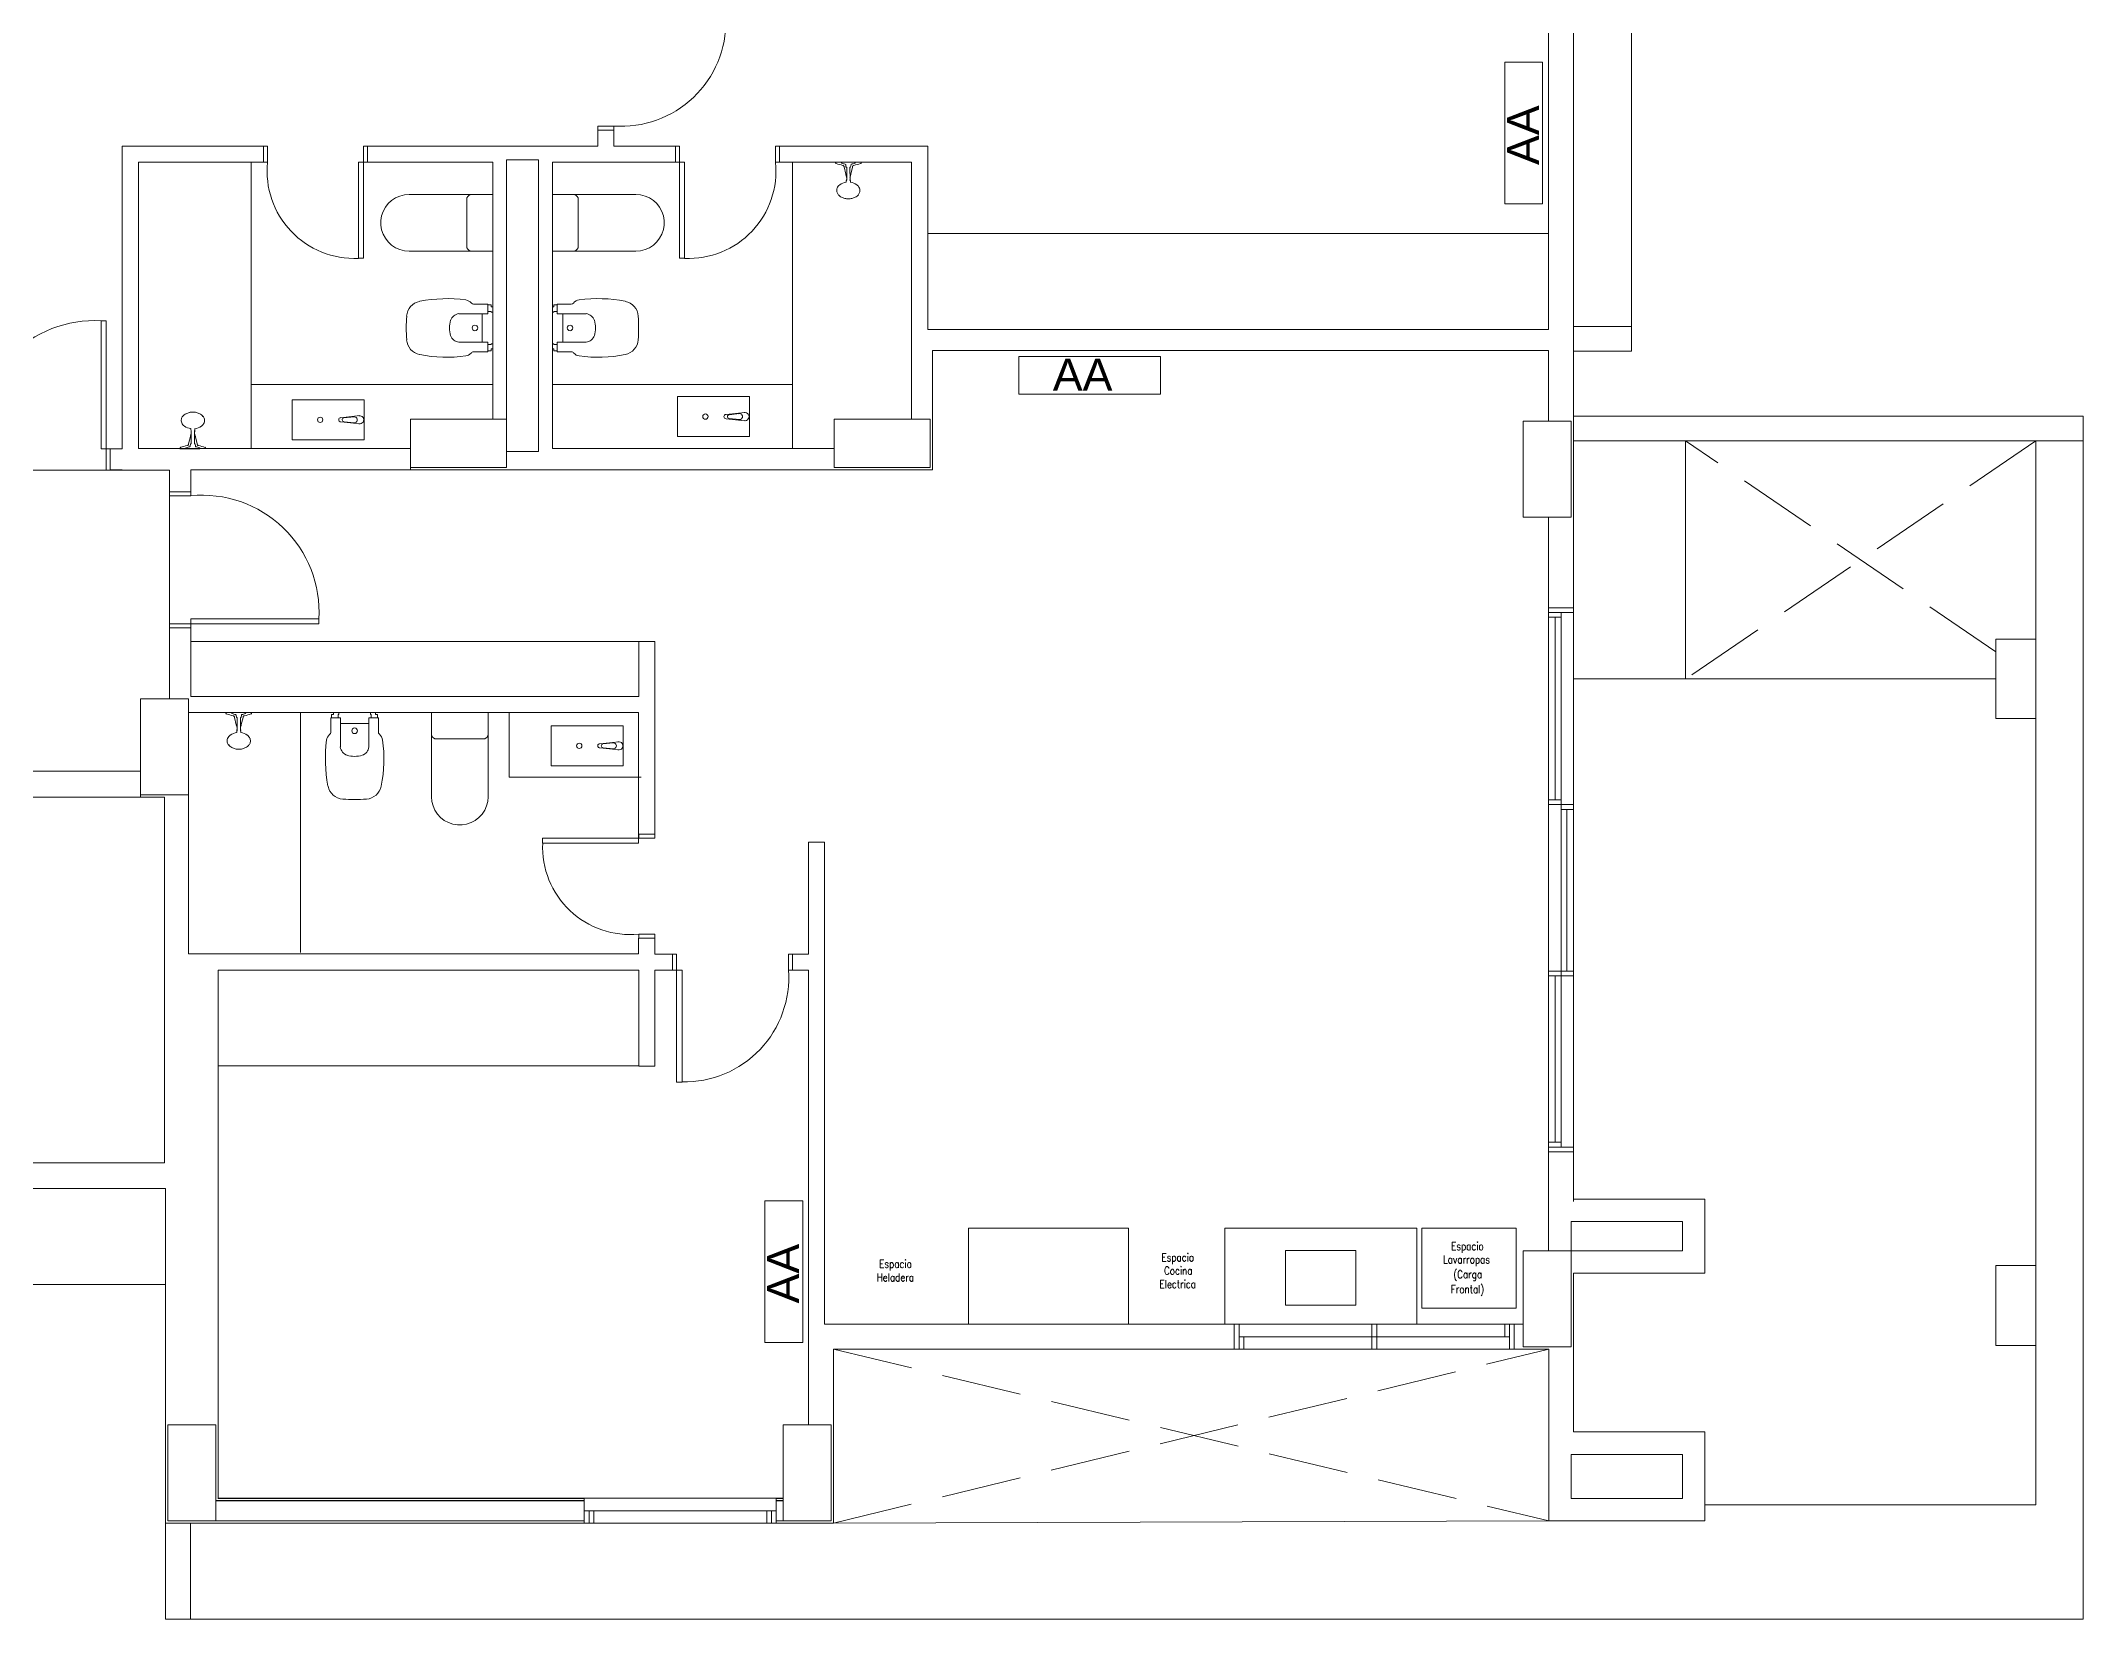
# Model space of a CAD drawing. Header units: millimetres. Extents: x 917 to 1168, y -421 to -23.
# Drawn here: x 1021.82 to 1034.58, y -267.03 to -257.17 of the extents above; entities that cross this region are included whole.
import ezdxf

# ---------------------------------------------------------------- set-up
doc = ezdxf.new("R2010")
doc.units = ezdxf.units.MM
doc.header["$LTSCALE"] = 0.1
doc.linetypes.add('CONTINUA', pattern=[0])
doc.linetypes.add('DASHED', pattern=[0.7, 0.5, -0.2])
doc.layers.get('0').update_dxf_attribs({"lineweight": 5})
for name, color, linetype, lineweight in [('A-DETL', 7, 'Continuous', 5), ('A-DETL-GENF', 7, 'Continuous', 5), ('Arq-Equipamiento', 250, 'Continuous', 5), ('MUEBLES', 250, 'Continuous', 5), ('P-SANR-FIXT', 7, 'Continuous', 5)]:
    doc.layers.add(name, color=color, linetype=linetype, lineweight=lineweight)
doc.styles.add('Romans 1.50', font='romans.shx', dxfattribs={"width": 0.8, "height": 0.15})
doc.styles.get("Standard").update_dxf_attribs({"font": 'arial.ttf'})

# ---------------------------------------------------------------- blocks, each defined once
blk = doc.blocks.new('Shower-Valve_Trim-KOHLER-Alteo-K-TS45106 - 2_5 GPM_ 2BZ-Oil-Rubed Nickel-V9-2-TORRE-ARQ- PB _-2_14_')
at = {"color": 8}
for p, q in [((4.331, 6.357), (4.342, 6.4)), ((4.342, 6.4), (4.352, 6.443)), ((4.352, 6.443), (4.355, 6.441)), ((4.36, 6.413), (4.374, 6.407)), ((4.361, 6.48), (4.366, 6.476)), ((4.369, 6.383), (4.368, 6.38)), ((4.448, 6.364), (4.369, 6.383)), ((4.374, 6.406), (4.374, 6.403)), ((4.374, 6.403), (4.453, 6.384)), ((4.377, 6.419), (4.418, 6.397)), ((4.419, 6.395), (4.419, 6.397)), ((4.458, 6.385), (4.466, 6.383)), ((4.329, 6.322), (4.322, 6.321)), ((4.335, 6.358), (4.331, 6.357)), ((4.367, 6.379), (4.352, 6.381)), ((4.411, 6.367), (4.364, 6.367)), ((4.412, 6.368), (4.413, 6.369)), ((4.46, 6.358), (4.452, 6.36))]:
    blk.add_line(p, q, dxfattribs=at)
for centre, radius, start, end in [((4.353, 6.439), 0.00318, 6.8967, 54.9998), ((4.134, 6.412), 0.224, 0.8715, 6.8967), ((4.361, 6.416), 0.00308, 180.8715, 247.7034), ((4.363, 6.472), 0.00488, 3.2512, 51.8578), ((3.627, 6.43), 0.742, 359.9319, 3.2512), ((4.384, 6.429), 0.0149, 179.9319, 192.5706), ((4.377, 6.427), 0.00706, 192.5706, 234.9792), ((4.372, 6.421), 0.000695, 336.2295, 54.9792), ((4.373, 6.421), 0.000526, 158.321, 264.5285), ((4.372, 6.41), 0.00985, 62.7062, 84.5285), ((4.373, 6.406), 0.000995, 346.2512, 67.7034), ((4.418, 6.397), 0.000762, 331.7133, 62.4005), ((4.42, 6.396), 0.000513, 69.7408, 166.2512), ((4.419, 6.396), 0.000925, 151.7133, 236.5105), ((4.599, 6.699), 0.351, 239.4337, 242.5563), ((4.45, 6.373), 0.0125, 98.9534, 109.0171), ((4.449, 6.384), 0.00187, 52.8594, 98.9534), ((4.423, 6.369), 0.0319, 28.2837, 30.72), ((4.456, 6.378), 0.00706, 76.2512, 123.3154), ((4.55, 6.35), 0.0905, 131.0901, 158.8739), ((4.522, 6.383), 0.0469, 98.1403, 131.0901), ((4.521, 6.39), 0.0399, 63.1746, 98.1403), ((4.52, 6.389), 0.0408, 36.2602, 63.1746), ((4.501, 6.375), 0.0652, 13.9127, 36.2602), ((4.48, 6.369), 0.0869, 359.2207, 13.9127), ((4.328, 6.327), 0.00488, 280.6447, 329.2512), ((3.694, 6.704), 0.742, 329.2512, 332.5706), ((4.334, 6.361), 0.00318, 277.5027, 325.6058), ((4.152, 6.485), 0.224, 325.6058, 331.631), ((4.352, 6.378), 0.00308, 84.7991, 151.631), ((4.366, 6.355), 0.0149, 139.9319, 152.5706), ((4.36, 6.36), 0.00706, 97.5233, 139.9319), ((4.359, 6.368), 0.000695, 277.5233, 356.273), ((4.36, 6.368), 0.000526, 67.974, 174.1815), ((4.364, 6.377), 0.00985, 247.974, 269.7963), ((4.367, 6.38), 0.000995, 264.7991, 346.2512), ((4.411, 6.368), 0.000762, 270.102, 0.7892), ((4.413, 6.368), 0.000925, 95.992, 180.7892), ((4.413, 6.368), 0.000513, 166.2512, 262.7617), ((4.431, 6.016), 0.351, 89.9462, 93.0688), ((4.451, 6.374), 0.0125, 223.4853, 233.5491), ((4.444, 6.365), 0.00187, 233.5491, 279.6431), ((4.454, 6.367), 0.00706, 209.187, 256.2512), ((4.55, 6.348), 0.0905, 173.6286, 201.4124), ((4.509, 6.332), 0.0469, 201.4124, 234.3622), ((4.505, 6.327), 0.0399, 234.3622, 269.3279), ((4.505, 6.328), 0.0408, 269.3279, 296.2423), ((4.495, 6.35), 0.0652, 296.2423, 318.5898), ((4.478, 6.364), 0.0869, 318.5898, 333.2817), ((4.467, 6.37), 0.0998, 333.2817, 346.2512), ((4.467, 6.37), 0.0998, 346.2512, 359.2207)]:
    blk.add_arc(centre, radius, start, end, dxfattribs=at)
blk = doc.blocks.new('Sanitary_Toilets_Ceramica-Catalano_Zero-70-One-Piece-Close-Coupled-Syphonic - Default-V1-2-TORRE-ARQ- PB _-2_14_')
at = {"layer": 'A-DETL-GENF', "color": 8}
for p, q in [((0.044, 0.177), (0.001, 0.177)), ((0.089, 0.177), (0.044, 0.177)), ((0.133, 0.177), (0.089, 0.177)), ((0.133, 0.177), (0.142, 0.176)), ((0.524, 0.177), (0.133, 0.177)), ((0.142, 0.176), (0.133, 0.177)), ((0.142, 0.176), (0.151, 0.171)), ((0.151, 0.171), (0.142, 0.176)), ((0.151, 0.171), (0.157, 0.165)), ((0.157, 0.165), (0.151, 0.171)), ((0.157, 0.165), (0.162, 0.156)), ((0.162, 0.156), (0.157, 0.165)), ((0.162, 0.156), (0.163, 0.147)), ((0.163, 0.147), (0.162, 0.156)), ((0.163, 0.147), (0.163, -0.147)), ((0.163, 0.098), (0.163, 0.147)), ((0.553, 0.175), (0.524, 0.177)), ((0.581, 0.167), (0.553, 0.175)), ((0.608, 0.156), (0.581, 0.167)), ((0.633, 0.14), (0.608, 0.156)), ((0.654, 0.12), (0.633, 0.14)), ((0.163, 0.049), (0.163, 0.098)), ((0.163, 0), (0.163, 0.049)), ((0.672, 0.097), (0.654, 0.12)), ((0.686, 0.071), (0.672, 0.097)), ((0.696, 0.043), (0.686, 0.071)), ((0.7, 0.015), (0.696, 0.043)), ((0.7, -0.015), (0.7, 0.015)), ((0.163, -0.049), (0.163, 0)), ((0.163, -0.098), (0.163, -0.049)), ((0.163, -0.147), (0.163, -0.098)), ((0.633, -0.14), (0.654, -0.12)), ((0.654, -0.12), (0.672, -0.097)), ((0.672, -0.097), (0.686, -0.071)), ((0.686, -0.071), (0.696, -0.043)), ((0.696, -0.043), (0.7, -0.015)), ((0.001, -0.177), (0.044, -0.177)), ((0.044, -0.177), (0.089, -0.177)), ((0.089, -0.177), (0.133, -0.177)), ((0.142, -0.176), (0.133, -0.177)), ((0.133, -0.177), (0.142, -0.176)), ((0.133, -0.177), (0.524, -0.177)), ((0.151, -0.171), (0.142, -0.176)), ((0.142, -0.176), (0.151, -0.171)), ((0.157, -0.165), (0.151, -0.171)), ((0.151, -0.171), (0.157, -0.165)), ((0.162, -0.156), (0.157, -0.165)), ((0.157, -0.165), (0.162, -0.156)), ((0.163, -0.147), (0.162, -0.156)), ((0.162, -0.156), (0.163, -0.147)), ((0.524, -0.177), (0.553, -0.175)), ((0.553, -0.175), (0.581, -0.167)), ((0.581, -0.167), (0.608, -0.156)), ((0.608, -0.156), (0.633, -0.14))]:
    blk.add_line(p, q, dxfattribs=at)
blk = doc.blocks.new('Vitreous china bidet _ Debba _ Roca _ 355994xx0 - White - Debba- Roca-2705266-2-TORRE-ARQ- PB _-2_14_')
at = {"layer": 'P-SANR-FIXT', "color": 8}
for p, q in [((0.036, 0.08), (0.036, 0.262)), ((0.214, 0.262), (0.214, 0.08)), ((-0.024, 0.169), (-0.024, 0.08)), ((0.274, 0.08), (0.274, 0.169)), ((-0.024, 0.08), (-0.019, 0.08)), ((-0.019, 0.08), (-0.019, 0.06)), ((-0.019, 0.08), (0.022, 0.08)), ((-0.019, 0.06), (-0.006, 0.06)), ((-0.006, 0.06), (-0.006, 0.051)), ((0.022, 0.08), (0.036, 0.08)), ((0.022, 0.06), (0.022, 0.08)), ((0.026, 0.06), (0.022, 0.06)), ((0.026, 0.051), (0.026, 0.06)), ((0.036, 0.116), (0.214, 0.116)), ((0.214, 0.08), (0.228, 0.08)), ((0.224, 0.06), (0.228, 0.06)), ((0.224, 0.051), (0.224, 0.06)), ((0.228, 0.08), (0.269, 0.08)), ((0.228, 0.06), (0.228, 0.08)), ((0.256, 0.051), (0.256, 0.06)), ((0.256, 0.06), (0.269, 0.06)), ((0.269, 0.06), (0.269, 0.08)), ((0.269, 0.08), (0.274, 0.08))]:
    blk.add_line(p, q, dxfattribs=at)
for centre, radius, start, end in [((0.058, 0.487), 0.101, 93.8692, 168.7556), ((0.125, -0.511), 1.101, 86.1308, 93.8692), ((0.192, 0.487), 0.101, 11.2444, 86.1308), ((0.809, 0.337), 0.867, 168.7556, 187.8739), ((-0.559, 0.337), 0.867, 352.1261, 11.2444), ((0.1, 0.253), 0.0649, 110.1691, 171.8309), ((0.129, 0.135), 0.186, 91.3288, 106.151), ((0.121, 0.135), 0.186, 73.849, 88.6712), ((0.15, 0.253), 0.0649, 8.1691, 69.8309), ((0.009, 0.227), 0.0594, 187.8739, 225.1331), ((-0.041, 0.169), 0.0175, 0, 63.7001), ((0.125, 0.161), 0.0175, 0, 180), ((0.125, 0.161), 0.0175, 180, 0), ((0.29, 0.169), 0.0167, 126.2715, 179.7285), ((0.241, 0.227), 0.0594, 311.2548, 352.1261)]:
    blk.add_arc(centre, radius, start, end, dxfattribs=at)
blk = doc.blocks.new('Bacha 45x25cm')
at = {"layer": 'MUEBLES', "color": 8}
for p, q in [((0.112, 0.146), (0.099, 0.028)), ((0.138, 0.146), (0.151, 0.028)), ((0.106, 0.062), (0.113, 0.127)), ((0.137, 0.126), (0.144, 0.062))]:
    blk.add_line(p, q, dxfattribs=at)
blk.add_lwpolyline([(0, 0.45), (0.25, 0.45), (0.25, 0), (0, 0)], close=True, dxfattribs=at)
blk.add_circle((0.125, 0.275), 0.0166, dxfattribs=at)
for centre, radius, start, end in [((0.125, 0.146), 0.0134, 0, 180), ((0.125, 0.126), 0.0117, 360, 173.6414), ((0.125, 0.028), 0.0256, 168.1721, 11.8279), ((0.125, 0.062), 0.0188, 167.2829, 12.8468)]:
    blk.add_arc(centre, radius, start, end, dxfattribs=at)
blk = doc.blocks.new('Shower-Valve_Trim-KOHLER-Alteo-K-TS45106 - 2_5 GPM_ 2BZ-Oil-Rubed Nickel-V13-2-TORRE-ARQ- PB _-2_14_')
at = {"layer": 'P-SANR-FIXT'}
for p, q in [((1.475, -12.251), (1.467, -12.249)), ((1.473, -12.225), (1.481, -12.227)), ((1.56, -12.27), (1.481, -12.25)), ((1.486, -12.23), (1.564, -12.25)), ((1.521, -12.234), (1.521, -12.236)), ((1.522, -12.234), (1.569, -12.234)), ((1.564, -12.25), (1.565, -12.247)), ((1.566, -12.246), (1.581, -12.247)), ((1.602, -12.224), (1.592, -12.267)), ((1.599, -12.224), (1.602, -12.224)), ((1.611, -12.188), (1.602, -12.224)), ((1.604, -12.189), (1.611, -12.188)), ((1.514, -12.262), (1.514, -12.263)), ((1.556, -12.286), (1.515, -12.264)), ((1.559, -12.273), (1.56, -12.27)), ((1.573, -12.28), (1.559, -12.274)), ((1.572, -12.346), (1.567, -12.342)), ((1.581, -12.31), (1.572, -12.346)), ((1.581, -12.31), (1.578, -12.308)), ((1.592, -12.267), (1.581, -12.31))]:
    blk.add_line(p, q, dxfattribs=at)
for centre, radius, start, end in [((1.466, -12.236), 0.0998, 166.2582, 179.2277), ((1.454, -12.236), 0.0869, 179.2277, 193.9197), ((1.466, -12.236), 0.0998, 153.2887, 166.2582), ((1.455, -12.231), 0.0869, 138.5968, 153.2887), ((1.439, -12.216), 0.0652, 116.2493, 138.5968), ((1.428, -12.194), 0.0408, 89.3349, 116.2493), ((1.428, -12.193), 0.0399, 54.3692, 89.3349), ((1.383, -12.217), 0.0905, 311.0971, 338.8809), ((1.424, -12.199), 0.0469, 21.4194, 54.3692), ((1.383, -12.215), 0.0905, 353.6356, 21.4194), ((1.477, -12.245), 0.00706, 256.2582, 303.3224), ((1.479, -12.234), 0.00706, 29.194, 76.2582), ((1.511, -12.236), 0.0319, 208.2907, 210.727), ((1.489, -12.232), 0.00187, 53.5561, 99.6501), ((1.483, -12.241), 0.0125, 43.4923, 53.5561), ((1.502, -11.883), 0.351, 269.9532, 273.0757), ((1.52, -12.234), 0.000513, 346.2582, 82.7687), ((1.522, -12.235), 0.000762, 90.109, 180.7962), ((1.521, -12.235), 0.000925, 275.999, 0.7962), ((1.566, -12.247), 0.000995, 84.8061, 166.2582), ((1.569, -12.244), 0.00985, 67.981, 89.8033), ((1.573, -12.234), 0.000526, 247.981, 354.1885), ((1.574, -12.235), 0.000695, 97.5303, 176.28), ((1.573, -12.227), 0.00706, 277.5303, 319.9389), ((1.567, -12.222), 0.0149, 319.9389, 332.5776), ((2.239, -12.57), 0.742, 149.2582, 152.5776), ((1.581, -12.244), 0.00308, 264.8061, 331.638), ((1.781, -12.352), 0.224, 145.6128, 151.638), ((1.599, -12.227), 0.00318, 97.5097, 145.6128), ((1.605, -12.194), 0.00488, 100.6517, 149.2582), ((1.433, -12.241), 0.0652, 193.9197, 216.2672), ((1.413, -12.256), 0.0408, 216.2672, 243.1815), ((1.412, -12.257), 0.0399, 243.1815, 278.1473), ((1.411, -12.25), 0.0469, 278.1473, 311.0971), ((1.484, -12.251), 0.00187, 232.8664, 278.9604), ((1.483, -12.24), 0.0125, 278.9604, 289.0241), ((1.335, -12.566), 0.351, 59.4407, 62.5633), ((1.513, -12.263), 0.000513, 249.7478, 346.2582), ((1.514, -12.263), 0.000925, 331.7203, 56.5175), ((1.515, -12.264), 0.000762, 151.7203, 242.4075), ((1.561, -12.277), 0.00985, 242.7132, 264.5355), ((1.56, -12.273), 0.000995, 166.2582, 247.7104), ((1.561, -12.288), 0.000695, 156.2365, 234.9862), ((1.56, -12.287), 0.000526, 338.328, 84.5355), ((1.557, -12.294), 0.00706, 12.5776, 54.9862), ((1.549, -12.296), 0.0149, 359.9389, 12.5776), ((2.306, -12.297), 0.742, 179.9389, 183.2582), ((1.57, -12.338), 0.00488, 183.2582, 231.8648), ((1.572, -12.282), 0.00308, 0.8785, 67.7104), ((1.799, -12.279), 0.224, 180.8785, 186.9037), ((1.58, -12.306), 0.00318, 186.9037, 235.0068)]:
    blk.add_arc(centre, radius, start, end, dxfattribs=at)
blk = doc.blocks.new('Shower-Valve_Trim-KOHLER-Alteo-K-TS45106 - 2_5 GPM_ 2BZ-Oil-Rubed Nickel-V14-2-TORRE-ARQ- PB _-2_14_')
at = {"color": 8}
for p, q in [((1.475, -12.251), (1.467, -12.249)), ((1.473, -12.225), (1.481, -12.227)), ((1.56, -12.27), (1.481, -12.25)), ((1.486, -12.23), (1.564, -12.25)), ((1.521, -12.234), (1.521, -12.236)), ((1.522, -12.234), (1.569, -12.234)), ((1.564, -12.25), (1.565, -12.247)), ((1.566, -12.246), (1.581, -12.247)), ((1.602, -12.224), (1.592, -12.267)), ((1.599, -12.224), (1.602, -12.224)), ((1.611, -12.188), (1.602, -12.224)), ((1.604, -12.189), (1.611, -12.188)), ((1.514, -12.262), (1.514, -12.263)), ((1.556, -12.286), (1.515, -12.264)), ((1.559, -12.273), (1.56, -12.27)), ((1.573, -12.28), (1.559, -12.274)), ((1.572, -12.346), (1.567, -12.342)), ((1.581, -12.31), (1.572, -12.346)), ((1.581, -12.31), (1.578, -12.308)), ((1.592, -12.267), (1.581, -12.31))]:
    blk.add_line(p, q, dxfattribs=at)
for centre, radius, start, end in [((1.466, -12.236), 0.0998, 166.2582, 179.2277), ((1.454, -12.236), 0.0869, 179.2277, 193.9197), ((1.466, -12.236), 0.0998, 153.2887, 166.2582), ((1.455, -12.231), 0.0869, 138.5968, 153.2887), ((1.439, -12.216), 0.0652, 116.2493, 138.5968), ((1.428, -12.194), 0.0408, 89.3349, 116.2493), ((1.428, -12.193), 0.0399, 54.3692, 89.3349), ((1.383, -12.217), 0.0905, 311.0971, 338.8809), ((1.424, -12.199), 0.0469, 21.4194, 54.3692), ((1.383, -12.215), 0.0905, 353.6356, 21.4194), ((1.477, -12.245), 0.00706, 256.2582, 303.3224), ((1.479, -12.234), 0.00706, 29.194, 76.2582), ((1.511, -12.236), 0.0319, 208.2907, 210.727), ((1.489, -12.232), 0.00187, 53.5561, 99.6501), ((1.483, -12.241), 0.0125, 43.4923, 53.5561), ((1.502, -11.883), 0.351, 269.9532, 273.0757), ((1.52, -12.234), 0.000513, 346.2582, 82.7687), ((1.522, -12.235), 0.000762, 90.109, 180.7962), ((1.521, -12.235), 0.000925, 275.999, 0.7962), ((1.566, -12.247), 0.000995, 84.8061, 166.2582), ((1.569, -12.244), 0.00985, 67.981, 89.8033), ((1.573, -12.234), 0.000526, 247.981, 354.1885), ((1.574, -12.235), 0.000695, 97.5303, 176.28), ((1.573, -12.227), 0.00706, 277.5303, 319.9389), ((1.567, -12.222), 0.0149, 319.9389, 332.5776), ((2.239, -12.57), 0.742, 149.2582, 152.5776), ((1.581, -12.244), 0.00308, 264.8061, 331.638), ((1.781, -12.352), 0.224, 145.6128, 151.638), ((1.599, -12.227), 0.00318, 97.5097, 145.6128), ((1.605, -12.194), 0.00488, 100.6517, 149.2582), ((1.433, -12.241), 0.0652, 193.9197, 216.2672), ((1.413, -12.256), 0.0408, 216.2672, 243.1815), ((1.412, -12.257), 0.0399, 243.1815, 278.1473), ((1.411, -12.25), 0.0469, 278.1473, 311.0971), ((1.484, -12.251), 0.00187, 232.8664, 278.9604), ((1.483, -12.24), 0.0125, 278.9604, 289.0241), ((1.335, -12.566), 0.351, 59.4407, 62.5633), ((1.513, -12.263), 0.000513, 249.7478, 346.2582), ((1.514, -12.263), 0.000925, 331.7203, 56.5175), ((1.515, -12.264), 0.000762, 151.7203, 242.4075), ((1.561, -12.277), 0.00985, 242.7132, 264.5355), ((1.56, -12.273), 0.000995, 166.2582, 247.7104), ((1.561, -12.288), 0.000695, 156.2365, 234.9862), ((1.56, -12.287), 0.000526, 338.328, 84.5355), ((1.557, -12.294), 0.00706, 12.5776, 54.9862), ((1.549, -12.296), 0.0149, 359.9389, 12.5776), ((2.306, -12.297), 0.742, 179.9389, 183.2582), ((1.57, -12.338), 0.00488, 183.2582, 231.8648), ((1.572, -12.282), 0.00308, 0.8785, 67.7104), ((1.799, -12.279), 0.224, 180.8785, 186.9037), ((1.58, -12.306), 0.00318, 186.9037, 235.0068)]:
    blk.add_arc(centre, radius, start, end, dxfattribs=at)
blk = doc.blocks.new('Shower-Valve_Trim-KOHLER-Alteo-K-TS45106 - 2_5 GPM_ 2BZ-Oil-Rubed Nickel-684691-2-TORRE-ARQ- PB _-2_14_')
at = {"color": 8}
for p, q in [((6.727, 2.936), (6.732, 2.932)), ((6.697, 2.814), (6.707, 2.857)), ((6.7, 2.814), (6.697, 2.814)), ((6.707, 2.857), (6.718, 2.9)), ((6.718, 2.9), (6.721, 2.898)), ((6.733, 2.836), (6.718, 2.837)), ((6.726, 2.87), (6.74, 2.864)), ((6.777, 2.824), (6.73, 2.824)), ((6.735, 2.84), (6.734, 2.837)), ((6.813, 2.82), (6.735, 2.84)), ((6.74, 2.863), (6.74, 2.86)), ((6.74, 2.86), (6.818, 2.84)), ((6.743, 2.876), (6.784, 2.854)), ((6.778, 2.824), (6.778, 2.826)), ((6.785, 2.852), (6.785, 2.853)), ((6.826, 2.815), (6.818, 2.817)), ((6.824, 2.841), (6.832, 2.839)), ((6.695, 2.779), (6.688, 2.777))]:
    blk.add_line(p, q, dxfattribs=at)
for centre, radius, start, end in [((6.06, 3.16), 0.742, 329.2443, 332.5636), ((6.7, 2.817), 0.00318, 277.4957, 325.5988), ((6.518, 2.942), 0.224, 325.5988, 331.624), ((6.718, 2.834), 0.00308, 84.7921, 151.624), ((6.732, 2.812), 0.0149, 139.9249, 152.5636), ((6.719, 2.895), 0.00318, 6.8897, 54.9928), ((6.726, 2.817), 0.00706, 97.5163, 139.9249), ((6.5, 2.869), 0.224, 0.8645, 6.8897), ((6.727, 2.872), 0.00308, 180.8645, 247.6964), ((6.725, 2.824), 0.000695, 277.5163, 356.266), ((6.73, 2.834), 0.00985, 247.967, 269.7893), ((6.726, 2.824), 0.000526, 67.967, 174.1745), ((6.729, 2.928), 0.00488, 3.2443, 51.8508), ((6.733, 2.837), 0.000995, 264.7921, 346.2443), ((5.993, 2.887), 0.742, 359.9249, 3.2443), ((6.75, 2.886), 0.0149, 179.9249, 192.5636), ((6.742, 2.884), 0.00706, 192.5636, 234.9722), ((6.738, 2.878), 0.000695, 336.2225, 54.9722), ((6.739, 2.877), 0.000526, 158.314, 264.5215), ((6.738, 2.867), 0.00985, 62.6992, 84.5215), ((6.739, 2.863), 0.000995, 346.2443, 67.6964), ((6.777, 2.825), 0.000762, 270.095, 0.7822), ((6.779, 2.825), 0.000925, 95.985, 180.7822), ((6.779, 2.824), 0.000513, 166.2443, 262.7547), ((6.797, 2.473), 0.351, 89.9392, 93.0618), ((6.784, 2.853), 0.000762, 331.7063, 62.3935), ((6.785, 2.853), 0.000925, 151.7063, 236.5035), ((6.786, 2.853), 0.000513, 69.7338, 166.2443), ((6.964, 3.156), 0.351, 239.4267, 242.5493), ((6.816, 2.83), 0.0125, 223.4783, 233.5421), ((6.81, 2.822), 0.00187, 233.5421, 279.6361), ((6.816, 2.83), 0.0125, 98.9464, 109.0102), ((6.82, 2.824), 0.00706, 209.1801, 256.2443), ((6.815, 2.841), 0.00187, 52.8524, 98.9464), ((6.788, 2.826), 0.0319, 28.2767, 30.713), ((6.822, 2.834), 0.00706, 76.2443, 123.3084), ((6.916, 2.805), 0.0905, 173.6216, 201.4054), ((6.916, 2.807), 0.0905, 131.0831, 158.8669), ((6.888, 2.84), 0.0469, 98.1333, 131.0831), ((6.887, 2.847), 0.0399, 63.1676, 98.1333), ((6.886, 2.846), 0.0408, 36.2532, 63.1676), ((6.867, 2.831), 0.0652, 13.9057, 36.2532), ((6.833, 2.826), 0.0998, 346.2443, 359.2137), ((6.845, 2.826), 0.0869, 359.2137, 13.9057), ((6.694, 2.783), 0.00488, 280.6377, 329.2443), ((6.875, 2.789), 0.0469, 201.4054, 234.3552), ((6.871, 2.783), 0.0399, 234.3552, 269.3209), ((6.871, 2.784), 0.0408, 269.3209, 296.2353), ((6.86, 2.806), 0.0652, 296.2353, 318.5828), ((6.844, 2.82), 0.0869, 318.5828, 333.2748), ((6.833, 2.826), 0.0998, 333.2748, 346.2443)]:
    blk.add_arc(centre, radius, start, end, dxfattribs=at)
blk = doc.blocks.new('2-2P F')
at = {"color": 8, "lineweight": 18}
for p, q in [((769.1, -285.205), (769.1, -289.588)), ((768.582, -287.46), (768.582, -289.606)), ((768.738, -291.345), (768.738, -287.46)), ((762.741, -288.336), (762.641, -288.336)), ((762.641, -288.336), (762.641, -288.361)), ((762.641, -288.361), (762.641, -288.461)), ((762.641, -288.361), (762.741, -288.361)), ((762.741, -288.361), (762.741, -288.336)), ((762.741, -288.461), (762.741, -288.361)), ((760.551, -288.461), (759.668, -288.461)), ((759.668, -288.461), (759.668, -290.352)), ((760.551, -288.462), (760.576, -288.462)), ((760.551, -288.562), (760.551, -288.462)), ((760.576, -288.462), (760.576, -288.562)), ((761.176, -288.462), (761.201, -288.462)), ((761.176, -288.562), (761.176, -288.462)), ((762.641, -288.461), (761.201, -288.461)), ((761.201, -288.462), (761.984, -288.462)), ((761.201, -288.462), (761.201, -288.562)), ((761.984, -288.461), (761.984, -288.462)), ((761.987, -288.461), (761.987, -288.463)), ((761.987, -288.462), (762.354, -288.462)), ((762.071, -288.546), (762.27, -288.546)), ((762.071, -290.168), (762.071, -288.546)), ((762.27, -288.546), (762.27, -290.351)), ((762.354, -288.463), (762.354, -288.461)), ((762.357, -288.462), (762.357, -288.461)), ((763.126, -288.461), (762.741, -288.461)), ((763.151, -288.462), (763.126, -288.462)), ((763.126, -288.462), (763.126, -288.562)), ((763.151, -288.562), (763.151, -288.462)), ((763.776, -288.462), (763.751, -288.462)), ((763.751, -288.462), (763.751, -288.562)), ((764.703, -288.461), (763.776, -288.461)), ((763.776, -288.562), (763.776, -288.462)), ((764.703, -289.606), (764.703, -288.461)), ((759.77, -288.562), (760.551, -288.562)), ((759.77, -290.351), (759.77, -288.562)), ((760.576, -288.562), (760.551, -288.562)), ((761.145, -288.562), (761.176, -288.562)), ((761.145, -289.162), (761.145, -288.562)), ((761.201, -288.562), (761.176, -288.562)), ((761.176, -288.562), (761.176, -289.162)), ((761.201, -288.562), (761.176, -288.562)), ((761.201, -288.562), (761.984, -288.562)), ((761.984, -288.562), (761.984, -290.168)), ((762.357, -288.562), (763.126, -288.562)), ((762.357, -290.351), (762.357, -288.562)), ((763.151, -288.562), (763.126, -288.562)), ((763.126, -288.562), (763.151, -288.562)), ((763.151, -288.562), (763.151, -289.162)), ((763.183, -288.562), (763.151, -288.562)), ((763.183, -289.162), (763.183, -288.562)), ((763.751, -288.562), (763.776, -288.562)), ((763.776, -288.562), (764.602, -288.562)), ((764.602, -288.562), (764.602, -290.168)), ((764.703, -289.006), (768.582, -289.006)), ((761.176, -289.162), (761.145, -289.162)), ((763.151, -289.162), (763.183, -289.162)), ((759.537, -289.552), (759.568, -289.552)), ((759.537, -290.352), (759.537, -289.552)), ((759.568, -289.552), (759.568, -290.352)), ((768.582, -289.606), (764.703, -289.606)), ((768.738, -289.588), (769.1, -289.588)), ((769.1, -289.588), (769.1, -289.743)), ((764.733, -289.738), (768.582, -289.738)), ((764.733, -290.483), (764.733, -289.738)), ((768.582, -289.738), (768.582, -290.179)), ((769.1, -289.743), (768.738, -289.743)), ((762.071, -290.168), (761.471, -290.168)), ((761.471, -290.168), (761.471, -290.351)), ((761.984, -290.168), (762.071, -290.168)), ((762.071, -290.468), (762.071, -290.168)), ((764.602, -290.168), (764.118, -290.168)), ((764.118, -290.168), (764.118, -290.351)), ((764.605, -290.168), (764.602, -290.168)), ((764.602, -290.168), (764.718, -290.168)), ((764.606, -290.168), (764.605, -290.168)), ((764.618, -290.168), (764.606, -290.168)), ((764.718, -290.168), (764.618, -290.168)), ((764.718, -290.468), (764.718, -290.168)), ((768.424, -290.179), (768.424, -290.779)), ((768.582, -290.179), (768.424, -290.179)), ((768.584, -290.179), (768.582, -290.179)), ((768.582, -290.179), (768.724, -290.179)), ((768.585, -290.179), (768.584, -290.179)), ((768.597, -290.179), (768.585, -290.179)), ((768.598, -290.179), (768.597, -290.179)), ((768.723, -290.179), (768.598, -290.179)), ((768.724, -290.179), (768.723, -290.179)), ((768.724, -290.779), (768.724, -290.179)), ((768.724, -290.179), (768.724, -290.779)), ((768.738, -290.148), (771.923, -290.148)), ((771.923, -290.148), (771.923, -290.303)), ((771.923, -290.303), (768.738, -290.303)), ((769.438, -291.79), (769.438, -290.303)), ((771.628, -295.455), (771.628, -290.303)), ((771.628, -291.542), (771.628, -290.303)), ((771.923, -297.665), (771.923, -290.303)), ((759.568, -290.352), (759.537, -290.352)), ((759.568, -290.352), (759.593, -290.352)), ((759.568, -290.485), (759.568, -290.352)), ((759.668, -290.352), (759.593, -290.352)), ((759.593, -290.352), (759.593, -290.485)), ((761.471, -290.351), (759.77, -290.351)), ((761.471, -290.351), (761.471, -290.354)), ((761.471, -290.468), (761.471, -290.351)), ((761.471, -290.354), (761.471, -290.355)), ((761.471, -290.355), (761.471, -290.368)), ((761.471, -290.368), (761.471, -290.468)), ((761.471, -290.468), (762.071, -290.468)), ((761.471, -290.483), (761.471, -290.468)), ((762.071, -290.368), (762.27, -290.368)), ((762.27, -290.351), (762.27, -290.368)), ((764.118, -290.351), (762.357, -290.351)), ((764.118, -290.351), (764.118, -290.354)), ((764.118, -290.354), (764.118, -290.355)), ((764.118, -290.355), (764.118, -290.368)), ((764.118, -290.368), (764.118, -290.468)), ((764.118, -290.468), (764.602, -290.468)), ((764.602, -290.468), (764.605, -290.468)), ((764.605, -290.468), (764.606, -290.468)), ((764.606, -290.468), (764.618, -290.468)), ((764.618, -290.468), (764.718, -290.468)), ((759.568, -290.485), (758.768, -290.485)), ((759.593, -290.485), (759.568, -290.485)), ((759.593, -290.484), (759.668, -290.484)), ((759.593, -290.485), (759.964, -290.485)), ((759.668, -290.485), (759.668, -290.484)), ((759.67, -290.483), (759.67, -290.485)), ((759.964, -290.485), (759.964, -290.62)), ((760.098, -290.483), (761.471, -290.483)), ((760.098, -290.62), (760.098, -290.483)), ((761.471, -290.483), (764.733, -290.483)), ((759.964, -290.62), (760.098, -290.62)), ((759.964, -290.645), (759.964, -290.62)), ((759.964, -291.445), (759.964, -290.645)), ((760.098, -290.645), (759.964, -290.645)), ((760.098, -290.62), (760.098, -290.645)), ((768.424, -290.779), (768.582, -290.779)), ((768.582, -290.779), (768.584, -290.779)), ((768.582, -290.779), (768.582, -291.345)), ((768.724, -290.779), (768.582, -290.779)), ((768.584, -290.779), (768.585, -290.779)), ((768.585, -290.779), (768.597, -290.779)), ((768.597, -290.779), (768.598, -290.779)), ((768.598, -290.779), (768.723, -290.779)), ((768.723, -290.779), (768.724, -290.779)), ((768.582, -291.345), (768.582, -291.375)), ((768.738, -291.345), (768.582, -291.345)), ((768.738, -291.375), (768.738, -291.345)), ((759.964, -291.445), (760.098, -291.445)), ((759.964, -291.47), (759.964, -291.445)), ((759.964, -291.47), (759.964, -291.914)), ((760.098, -291.47), (759.964, -291.47)), ((760.098, -291.445), (760.098, -291.415)), ((760.098, -291.415), (760.898, -291.415)), ((760.898, -291.445), (760.098, -291.445)), ((760.098, -291.445), (760.098, -291.47)), ((760.098, -291.899), (760.098, -291.47)), ((760.898, -291.415), (760.898, -291.445)), ((768.582, -291.375), (768.582, -291.405)), ((768.66, -291.375), (768.582, -291.375)), ((768.582, -291.375), (768.738, -291.375)), ((768.582, -291.405), (768.66, -291.405)), ((768.582, -292.545), (768.582, -291.405)), ((768.624, -291.405), (768.624, -292.545)), ((768.639, -291.405), (768.624, -291.405)), ((768.66, -291.405), (768.66, -291.375)), ((768.66, -291.405), (768.66, -292.545)), ((768.738, -291.375), (768.738, -292.575)), ((762.897, -291.556), (760.098, -291.556)), ((762.997, -291.556), (762.897, -291.556)), ((762.897, -291.556), (762.897, -291.899)), ((762.997, -292.76), (762.997, -291.556)), ((771.378, -291.542), (771.378, -292.037)), ((771.628, -291.542), (771.378, -291.542)), ((771.628, -292.037), (771.628, -291.542)), ((771.378, -291.79), (768.738, -291.79)), ((760.082, -291.914), (759.782, -291.914)), ((759.782, -291.914), (759.782, -292.366)), ((759.964, -291.914), (760.082, -291.914)), ((760.082, -291.984), (760.082, -291.914)), ((760.082, -291.996), (760.082, -291.984)), ((760.082, -291.997), (760.082, -291.996)), ((760.082, -292), (760.082, -291.997)), ((760.082, -292.514), (760.082, -292)), ((760.082, -292), (762.896, -292)), ((762.897, -291.899), (760.098, -291.899)), ((762.896, -292), (762.896, -292.76)), ((771.378, -292.037), (771.628, -292.037)), ((759.782, -292.366), (755.657, -292.366)), ((759.782, -292.366), (759.782, -292.368)), ((759.782, -292.514), (759.782, -292.366)), ((759.782, -292.368), (759.782, -292.369)), ((759.782, -292.369), (759.782, -292.384)), ((759.782, -292.384), (759.782, -292.514)), ((759.782, -292.514), (760.082, -292.514)), ((759.782, -292.529), (759.782, -292.514)), ((760.082, -292.514), (760.082, -293.507)), ((755.217, -292.529), (759.782, -292.529)), ((759.934, -292.529), (756.594, -292.529)), ((759.934, -294.814), (759.934, -292.529)), ((768.582, -292.545), (768.582, -292.575)), ((768.66, -292.545), (768.582, -292.545)), ((768.582, -292.575), (768.66, -292.575)), ((768.582, -293.615), (768.582, -292.575)), ((768.624, -292.545), (768.639, -292.545)), ((768.66, -292.575), (768.66, -292.545)), ((768.66, -292.575), (768.66, -292.605)), ((768.738, -292.575), (768.66, -292.575)), ((768.66, -292.605), (768.738, -292.605)), ((768.66, -293.615), (768.66, -292.605)), ((768.696, -292.605), (768.68, -292.605)), ((768.696, -293.615), (768.696, -292.605)), ((768.738, -292.605), (768.738, -292.575)), ((768.738, -292.605), (768.738, -293.615)), ((762.896, -292.785), (762.896, -292.76)), ((762.897, -292.76), (762.897, -292.785)), ((762.997, -292.76), (762.897, -292.76)), ((762.997, -292.785), (762.997, -292.76)), ((762.896, -292.785), (762.296, -292.785)), ((762.296, -292.785), (762.296, -292.816)), ((762.296, -292.816), (762.896, -292.816)), ((762.896, -292.816), (762.896, -292.785)), ((762.897, -292.785), (762.997, -292.785)), ((764.058, -292.81), (763.958, -292.81)), ((763.958, -292.81), (763.958, -293.509)), ((764.058, -295.822), (764.058, -292.81)), ((762.897, -293.385), (762.897, -293.41)), ((762.997, -293.385), (762.897, -293.385)), ((762.997, -293.41), (762.997, -293.385)), ((759.934, -293.507), (759.934, -294.814)), ((762.896, -293.507), (760.082, -293.507)), ((762.896, -293.41), (762.896, -293.507)), ((762.897, -293.41), (762.997, -293.41)), ((762.997, -293.509), (762.997, -293.41)), ((763.108, -293.509), (762.997, -293.509)), ((763.108, -293.509), (763.133, -293.509)), ((763.108, -293.609), (763.108, -293.509)), ((763.133, -293.509), (763.133, -293.609)), ((763.833, -293.509), (763.858, -293.509)), ((763.833, -293.609), (763.833, -293.509)), ((763.958, -293.509), (763.858, -293.509)), ((763.858, -293.509), (763.858, -293.609)), ((760.269, -293.609), (762.897, -293.609)), ((760.269, -296.909), (760.269, -293.609)), ((762.897, -293.609), (762.897, -294.209)), ((762.997, -293.609), (763.108, -293.609)), ((762.997, -294.209), (762.997, -293.609)), ((763.133, -293.609), (763.108, -293.609)), ((763.133, -293.609), (763.168, -293.609)), ((763.133, -294.309), (763.133, -293.609)), ((763.168, -293.609), (763.168, -294.309)), ((763.858, -293.609), (763.833, -293.609)), ((763.858, -293.609), (763.958, -293.609)), ((763.958, -293.609), (763.958, -296.45)), ((768.582, -293.615), (768.582, -293.645)), ((768.66, -293.615), (768.582, -293.615)), ((768.582, -293.645), (768.66, -293.645)), ((768.582, -294.685), (768.582, -293.645)), ((768.623, -293.645), (768.608, -293.645)), ((768.623, -294.685), (768.623, -293.645)), ((768.66, -293.615), (768.66, -293.645)), ((768.738, -293.615), (768.66, -293.615)), ((768.66, -293.645), (768.66, -293.615)), ((768.66, -293.645), (768.738, -293.645)), ((768.66, -293.645), (768.66, -294.685)), ((768.68, -293.615), (768.696, -293.615)), ((768.738, -293.645), (768.738, -293.615)), ((768.738, -293.645), (768.738, -294.715)), ((762.897, -294.207), (760.267, -294.207)), ((762.897, -294.209), (762.997, -294.209)), ((763.168, -294.309), (763.133, -294.309)), ((768.582, -294.685), (768.582, -294.715)), ((768.66, -294.685), (768.582, -294.685)), ((768.582, -294.715), (768.66, -294.715)), ((768.582, -294.715), (768.582, -294.745)), ((768.738, -294.715), (768.582, -294.715)), ((768.582, -294.745), (768.582, -295.363)), ((768.582, -294.745), (768.738, -294.745)), ((768.608, -294.685), (768.623, -294.685)), ((768.66, -294.715), (768.66, -294.685)), ((768.738, -294.745), (768.738, -294.715)), ((768.738, -295.055), (768.738, -294.745)), ((759.934, -294.814), (753.857, -294.814)), ((759.741, -294.814), (759.934, -294.814)), ((753.857, -294.974), (759.939, -294.974)), ((759.939, -294.974), (759.939, -297.065)), ((769.559, -295.04), (768.738, -295.04)), ((769.559, -295.503), (769.559, -295.04)), ((768.723, -295.18), (769.419, -295.18)), ((768.723, -295.363), (768.723, -295.18)), ((769.419, -295.18), (769.419, -295.363)), ((764.958, -295.222), (764.958, -295.822)), ((765.958, -295.222), (764.958, -295.222)), ((765.958, -295.822), (765.958, -295.222)), ((766.558, -295.222), (766.558, -295.822)), ((767.759, -295.222), (766.558, -295.222)), ((767.759, -295.822), (767.759, -295.222)), ((766.938, -295.702), (766.938, -295.362)), ((766.938, -295.362), (767.378, -295.362)), ((767.378, -295.362), (767.378, -295.702)), ((768.582, -295.363), (768.423, -295.363)), ((768.423, -295.363), (768.423, -295.822)), ((769.419, -295.363), (768.582, -295.363)), ((768.584, -295.363), (768.582, -295.363)), ((768.585, -295.363), (768.584, -295.363)), ((768.597, -295.363), (768.585, -295.363)), ((768.598, -295.363), (768.597, -295.363)), ((768.723, -295.363), (768.598, -295.363)), ((768.723, -295.488), (768.723, -295.363)), ((769.559, -295.503), (769.559, -295.348)), ((758.22, -295.574), (759.939, -295.574)), ((768.723, -295.9), (768.723, -295.488)), ((768.738, -295.503), (769.559, -295.503)), ((768.738, -296.495), (768.738, -295.503)), ((771.628, -295.455), (771.378, -295.455)), ((771.378, -295.455), (771.378, -295.955)), ((771.628, -295.955), (771.628, -295.455)), ((767.378, -295.702), (766.938, -295.702)), ((766.618, -295.822), (764.058, -295.822)), ((766.648, -295.822), (766.618, -295.822)), ((766.618, -295.822), (766.618, -295.978)), ((766.648, -295.978), (766.648, -295.822)), ((766.648, -295.822), (767.478, -295.822)), ((767.508, -295.822), (767.478, -295.822)), ((767.478, -295.822), (767.478, -295.9)), ((768.308, -295.822), (767.508, -295.822)), ((767.508, -295.822), (767.508, -295.842)), ((767.508, -295.9), (767.508, -295.822)), ((768.308, -295.842), (768.308, -295.822)), ((768.338, -295.822), (768.308, -295.822)), ((768.308, -295.822), (768.308, -295.9)), ((768.368, -295.822), (768.338, -295.822)), ((768.338, -295.822), (768.338, -295.978)), ((768.338, -295.9), (768.338, -295.822)), ((768.423, -295.822), (768.368, -295.822)), ((768.368, -295.978), (768.368, -295.822)), ((768.423, -295.822), (768.423, -295.824)), ((768.423, -295.963), (768.423, -295.822)), ((768.423, -295.824), (768.423, -295.825)), ((768.423, -295.825), (768.423, -295.837)), ((766.678, -295.9), (766.648, -295.9)), ((766.648, -295.9), (766.648, -295.978)), ((767.478, -295.9), (766.678, -295.9)), ((766.678, -295.9), (766.678, -295.92)), ((766.678, -295.978), (766.678, -295.9)), ((767.478, -295.92), (767.478, -295.9)), ((767.508, -295.9), (767.478, -295.9)), ((767.478, -295.9), (767.478, -295.978)), ((767.478, -295.9), (767.508, -295.9)), ((767.508, -295.978), (767.508, -295.9)), ((768.308, -295.9), (767.508, -295.9)), ((768.308, -295.9), (768.338, -295.9)), ((768.423, -295.837), (768.423, -295.838)), ((768.423, -295.838), (768.423, -295.963)), ((768.723, -295.963), (768.723, -295.9)), ((771.378, -295.955), (771.628, -295.955)), ((771.628, -296.95), (771.628, -295.955)), ((764.114, -295.978), (766.618, -295.978)), ((764.114, -297.065), (764.114, -295.978)), ((766.618, -295.978), (766.648, -295.978)), ((766.648, -295.978), (766.678, -295.978)), ((767.478, -295.978), (766.678, -295.978)), ((767.478, -295.978), (767.508, -295.978)), ((768.338, -295.978), (767.508, -295.978)), ((768.338, -295.978), (768.368, -295.978)), ((768.368, -295.978), (768.583, -295.978)), ((768.423, -295.963), (768.583, -295.963)), ((768.723, -295.963), (768.423, -295.963)), ((768.583, -295.963), (768.584, -295.963)), ((768.583, -295.978), (768.583, -297.05)), ((768.584, -295.963), (768.598, -295.963)), ((768.598, -295.963), (768.723, -295.963)), ((760.079, -296.45), (759.954, -296.45)), ((759.954, -296.45), (759.954, -296.909)), ((759.954, -296.45), (760.095, -296.45)), ((760.08, -296.45), (760.079, -296.45)), ((760.093, -296.45), (760.08, -296.45)), ((760.094, -296.45), (760.093, -296.45)), ((760.095, -296.45), (760.094, -296.45)), ((760.184, -296.45), (760.095, -296.45)), ((760.254, -296.45), (760.184, -296.45)), ((760.184, -296.45), (760.254, -296.45)), ((760.254, -296.909), (760.254, -296.45)), ((763.958, -296.45), (763.799, -296.45)), ((763.799, -296.45), (763.799, -296.909)), ((763.96, -296.45), (763.958, -296.45)), ((763.958, -296.45), (764.099, -296.45)), ((763.961, -296.45), (763.96, -296.45)), ((763.973, -296.45), (763.961, -296.45)), ((763.974, -296.45), (763.973, -296.45)), ((764.099, -296.45), (763.974, -296.45)), ((764.099, -297.05), (764.099, -296.45)), ((769.559, -296.495), (768.738, -296.495)), ((769.559, -297.05), (769.559, -296.495)), ((768.723, -296.635), (769.419, -296.635)), ((768.723, -296.91), (768.723, -296.635)), ((769.419, -296.635), (769.419, -296.91)), ((759.954, -296.909), (759.954, -297.05)), ((760.254, -296.911), (760.254, -296.909)), ((760.254, -296.924), (760.254, -296.911)), ((760.254, -296.911), (760.254, -297.05)), ((760.254, -296.925), (760.254, -296.924)), ((762.556, -296.924), (760.254, -296.924)), ((760.254, -297.05), (760.254, -296.925)), ((762.556, -296.925), (760.254, -296.925)), ((762.556, -296.911), (760.267, -296.911)), ((762.556, -296.91), (760.268, -296.91)), ((762.556, -296.909), (760.269, -296.909)), ((762.556, -296.987), (762.556, -296.909)), ((762.556, -296.909), (763.756, -296.909)), ((763.799, -296.909), (763.756, -296.909)), ((763.756, -296.909), (763.756, -296.987)), ((763.799, -296.91), (763.756, -296.91)), ((763.799, -296.911), (763.756, -296.911)), ((763.799, -296.924), (763.756, -296.924)), ((763.799, -296.925), (763.756, -296.925)), ((763.799, -296.909), (763.799, -296.91)), ((763.799, -297.05), (763.799, -296.909)), ((763.799, -296.91), (763.799, -296.911)), ((763.799, -296.911), (763.799, -296.924)), ((763.799, -296.924), (763.799, -296.925)), ((763.799, -296.925), (763.799, -297.05)), ((769.419, -296.91), (768.723, -296.91)), ((769.559, -296.95), (771.628, -296.95)), ((759.939, -297.065), (762.556, -297.065)), ((759.939, -297.065), (759.939, -297.665)), ((759.954, -297.05), (760.254, -297.05)), ((762.556, -297.05), (759.954, -297.05)), ((760.095, -297.665), (760.095, -297.065)), ((762.586, -296.987), (762.556, -296.987)), ((762.556, -296.987), (762.556, -297.065)), ((762.556, -297.065), (762.586, -297.065)), ((762.616, -296.987), (762.586, -296.987)), ((762.586, -296.987), (762.586, -297.065)), ((762.586, -297.065), (762.586, -296.987)), ((762.586, -297.065), (762.616, -297.065)), ((763.696, -296.987), (762.616, -296.987)), ((762.616, -296.987), (762.616, -297.002)), ((762.616, -297.065), (762.616, -296.987)), ((763.696, -297.065), (762.616, -297.065)), ((763.696, -297.002), (763.696, -296.987)), ((763.726, -296.987), (763.696, -296.987)), ((763.696, -296.987), (763.696, -297.065)), ((763.696, -297.065), (763.726, -297.065)), ((763.726, -297.065), (763.726, -296.987)), ((763.756, -296.987), (763.726, -296.987)), ((763.726, -296.987), (763.726, -297.065)), ((763.726, -297.065), (763.756, -297.065)), ((763.756, -297.065), (763.756, -296.987)), ((763.958, -297.05), (763.756, -297.05)), ((763.756, -297.065), (764.114, -297.065)), ((763.799, -297.05), (763.958, -297.05)), ((763.958, -297.05), (764.099, -297.05)), ((768.583, -297.05), (764.114, -297.065)), ((768.583, -297.05), (769.559, -297.05)), ((759.939, -297.665), (760.095, -297.665)), ((760.095, -297.665), (771.923, -297.665))]:
    blk.add_line(p, q, dxfattribs=at)
at = {"color": 8, "lineweight": 5}
for p, q in [((760.475, -288.562), (760.475, -290.351)), ((763.857, -288.562), (763.857, -290.351)), ((761.984, -289.951), (760.475, -289.951)), ((762.357, -289.951), (763.857, -289.951))]:
    blk.add_line(p, q, dxfattribs=at)
at = {"color": 8, "linetype": 'DASHED', "lineweight": 18, "ltscale": 10}
for p, q in [((771.628, -290.303), (769.438, -291.79)), ((771.378, -291.62), (769.438, -290.303)), ((764.114, -295.978), (768.583, -297.05)), ((764.114, -297.065), (768.583, -295.978))]:
    blk.add_line(p, q, dxfattribs=at)
at = {"color": 8, "linetype": 'CONTINUA', "lineweight": 18}
for p, q in [((763.684, -295.05), (763.921, -295.05)), ((763.684, -295.935), (763.684, -295.05)), ((763.921, -295.05), (763.921, -295.935)), ((763.921, -295.935), (763.684, -295.935))]:
    blk.add_line(p, q, dxfattribs=at)
at = {"color": 8, "lineweight": 18}
blk.add_lwpolyline([(767.79, -295.222), (768.38, -295.222), (768.38, -295.722), (767.79, -295.722)], close=True, dxfattribs=at)
for centre, radius, start, end in [((762.788, -287.684), 0.653, 265.8984, 1.164), ((761.12, -288.617), 0.546, 174.312, 272.5983), ((763.208, -288.617), 0.546, 267.4017, 5.688), ((759.495, -290.281), 0.73, 86.6701, 185.5698), ((760.169, -291.372), 0.73, 356.6701, 95.5698), ((762.842, -292.841), 0.546, 177.4017, 275.688), ((763.181, -293.655), 0.653, 268.836, 4.1016)]:
    blk.add_arc(centre, radius, start, end, dxfattribs=at)
at = {"layer": 'A-DETL', "color": 8, "lineweight": 18}
blk.add_line((760.782, -293.5), (760.782, -292), dxfattribs=at)
at = {"layer": 'A-DETL', "color": 8, "linetype": 'ByBlock', "lineweight": 18}
for p, q in [((762.087, -292.403), (762.087, -292)), ((762.912, -292.403), (762.087, -292.403))]:
    blk.add_line(p, q, dxfattribs=at)
at = {"layer": 'Arq-Equipamiento', "color": 8, "linetype": 'CONTINUA', "lineweight": 18}
for points in [[(768.308, -287.936), (768.545, -287.936), (768.545, -288.821), (768.308, -288.821)], [(765.271, -289.776), (766.156, -289.776), (766.156, -290.011), (765.271, -290.011)]]:
    blk.add_lwpolyline(points, close=True, dxfattribs=at)
at = {"layer": 'MUEBLES', "lineweight": 5, "xscale": -1, "rotation": 90.00000028543415}
for p in [(761.181, -290.046), (763.588, -290.026)]:
    blk.add_blockref('Bacha 45x25cm', p, dxfattribs=at)
at = {"layer": 'MUEBLES', "lineweight": 18, "xscale": -1, "rotation": 90.00000028543415}
blk.add_blockref('Bacha 45x25cm', (762.8, -292.083), dxfattribs=at)
blk.add_blockref('Bacha 45x25cm', (762.8, -292.083), dxfattribs=at)
at = {"layer": 'P-SANR-FIXT', "lineweight": 5}
for name, p, rotation in [('Shower-Valve_Trim-KOHLER-Alteo-K-TS45106 - 2_5 GPM_ 2BZ-Oil-Rubed Nickel-V9-2-TORRE-ARQ- PB _-2_14_', (756.957, -285.867), 283.7592465632944), ('Sanitary_Toilets_Ceramica-Catalano_Zero-70-One-Piece-Close-Coupled-Syphonic - Default-V1-2-TORRE-ARQ- PB _-2_14_', (761.985, -288.94), 180.0034968838609), ('Vitreous china bidet _ Debba _ Roca _ 355994xx0 - White - Debba- Roca-2705266-2-TORRE-ARQ- PB _-2_14_', (762.034, -289.722), 90.0034969296355)]:
    blk.add_blockref(name, p, dxfattribs=dict(at, rotation=rotation))
for name, p, xscale, rotation in [('Sanitary_Toilets_Ceramica-Catalano_Zero-70-One-Piece-Close-Coupled-Syphonic - Default-V1-2-TORRE-ARQ- PB _-2_14_', (762.355, -288.94), -0.9999999999999996, 180.003496975409), ('Vitreous china bidet _ Debba _ Roca _ 355994xx0 - White - Debba- Roca-2705266-2-TORRE-ARQ- PB _-2_14_', (762.306, -289.722), -1, 270.0034969296346), ('Shower-Valve_Trim-KOHLER-Alteo-K-TS45106 - 2_5 GPM_ 2BZ-Oil-Rubed Nickel-V13-2-TORRE-ARQ- PB _-2_14_', (748.574, -285.888), -1, 76.24075343670569), ('Shower-Valve_Trim-KOHLER-Alteo-K-TS45106 - 2_5 GPM_ 2BZ-Oil-Rubed Nickel-V14-2-TORRE-ARQ- PB _-2_14_', (748.574, -285.888), -1, 76.24075343670569)]:
    blk.add_blockref(name, p, dxfattribs=dict(at, xscale=xscale, rotation=rotation))
at = {"layer": 'P-SANR-FIXT', "lineweight": 18, "rotation": 283.7592465632944}
blk.add_blockref('Shower-Valve_Trim-KOHLER-Alteo-K-TS45106 - 2_5 GPM_ 2BZ-Oil-Rubed Nickel-684691-2-TORRE-ARQ- PB _-2_14_', (756.027, -286.165), dxfattribs=at)
at = {"layer": 'P-SANR-FIXT', "lineweight": 18, "xscale": -1}
for name, p, rotation in [('Vitreous china bidet _ Debba _ Roca _ 355994xx0 - White - Debba- Roca-2705266-2-TORRE-ARQ- PB _-2_14_', (760.996, -291.953), 180), ('Sanitary_Toilets_Ceramica-Catalano_Zero-70-One-Piece-Close-Coupled-Syphonic - Default-V1-2-TORRE-ARQ- PB _-2_14_', (761.778, -292.002), 90.00000004912687)]:
    blk.add_blockref(name, p, dxfattribs=dict(at, rotation=rotation))
at = {"color": 8, "linetype": 'CONTINUA', "lineweight": 13}
blk.add_text('AA', height=0.2, rotation=90, dxfattribs=at).set_placement((763.898, -295.692))
at = {"color": 8, "lineweight": 18, "style": 'Romans 1.50', "width": 0.8}
for s, p in [('Espacio', (767.973, -295.359)), ('Espacio', (764.399, -295.47)), ('Espacio', (766.163, -295.429)), ('Lavarropas', (767.923, -295.442)), ('Heladera', (764.384, -295.554)), ('Electrica', (766.151, -295.596)), ('Cocina', (766.179, -295.512)), ('Frontal)', (767.971, -295.628)), ('(Carga', (767.987, -295.535))]:
    blk.add_text(s, height=0.05, dxfattribs=at).set_placement(p)
at = {"color": 8, "lineweight": 18, "insert": (768.322, -288.579), "char_height": 0.2, "attachment_point": 1, "rotation": 90}
blk.add_mtext_dynamic_manual_height_columns('AA', width=1, gutter_width=12.5, heights=[0], dxfattribs=at)
at = {"color": 8, "lineweight": 18, "insert": (765.484, -289.789), "char_height": 0.2, "attachment_point": 1}
blk.add_mtext_dynamic_manual_height_columns('AA', width=1, gutter_width=12.5, heights=[0], dxfattribs=at)

msp = doc.modelspace()

# ---------------------------------------------------------------- block references
at = {"color": 2, "linetype": 'CONTINUA', "lineweight": 13}
msp.add_blockref('2-2P F', (262.657, 30.635), dxfattribs=at)

doc.saveas('drawing.dxf')
